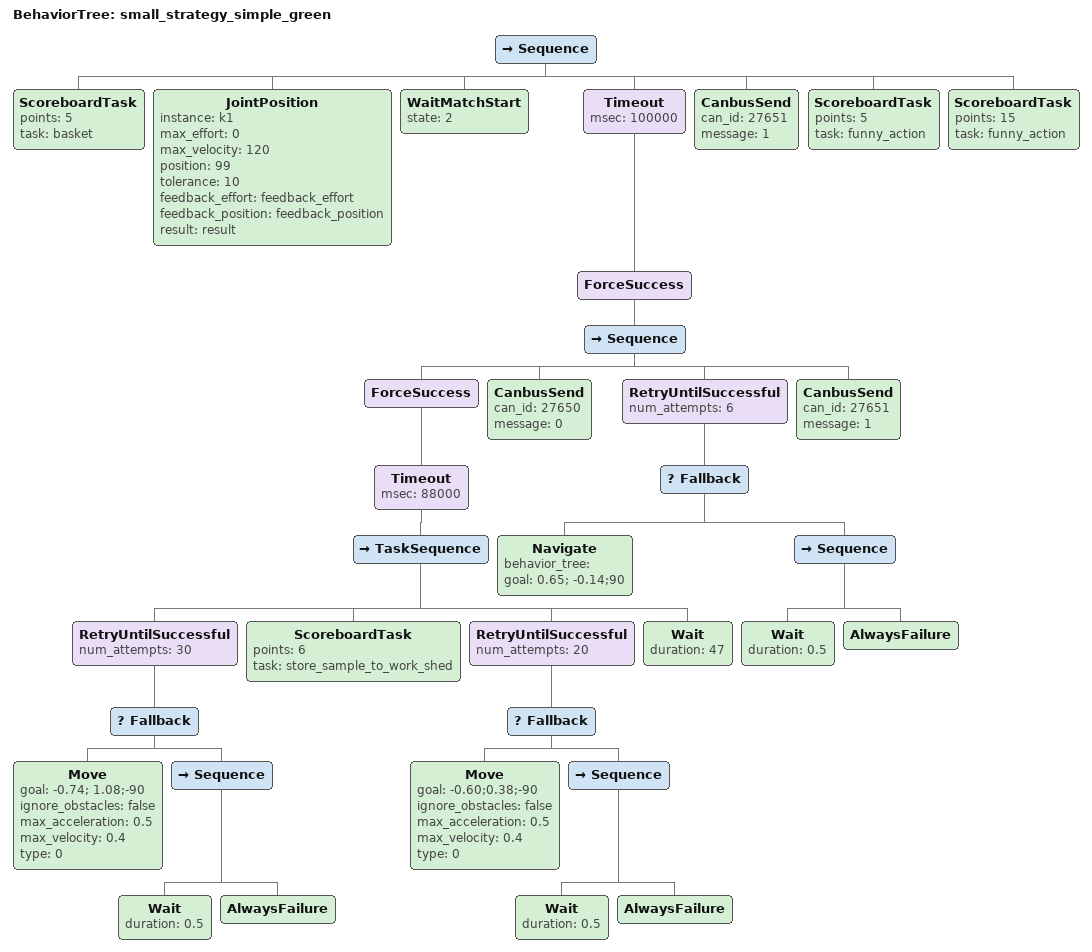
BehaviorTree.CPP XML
<?xml version="1.0" encoding="UTF-8"?>
<root BTCPP_format="4">
  <BehaviorTree ID="small_strategy_simple_green">
    <Sequence>
      <ScoreboardTask points="5"
                      task="basket"/>
      <JointPosition instance="k1"
                     max_effort="0"
                     max_velocity="120"
                     position="99"
                     tolerance="10"
                     feedback_effort="feedback_effort"
                     feedback_position="feedback_position"
                     result="result"/>
      <WaitMatchStart state="2"/>
      <Timeout msec="100000">
        <ForceSuccess>
          <Sequence>
            <ForceSuccess>
              <Timeout msec="88000">
                <TaskSequence>
                  <RetryUntilSuccessful num_attempts="30">
                    <Fallback>
                      <Move goal="-0.74; 1.08;-90"
                            ignore_obstacles="false"
                            max_acceleration="0.5"
                            max_velocity="0.4"
                            type="0"/>
                      <Sequence>
                        <Wait duration="0.5"/>
                        <AlwaysFailure/>
                      </Sequence>
                    </Fallback>
                  </RetryUntilSuccessful>
                  <ScoreboardTask points="6"
                                  task="store_sample_to_work_shed"/>
                  <RetryUntilSuccessful num_attempts="20">
                    <Fallback>
                      <Move goal="-0.60;0.38;-90"
                            ignore_obstacles="false"
                            max_acceleration="0.5"
                            max_velocity="0.4"
                            type="0"/>
                      <Sequence>
                        <Wait duration="0.5"/>
                        <AlwaysFailure/>
                      </Sequence>
                    </Fallback>
                  </RetryUntilSuccessful>
                  <Wait duration="47"/>
                </TaskSequence>
              </Timeout>
            </ForceSuccess>
            <CanbusSend can_id="27650"
                        message="0"/>
            <RetryUntilSuccessful num_attempts="6">
              <Fallback>
                <Navigate behavior_tree=""
                          goal="0.65; -0.14;90"/>
                <Sequence>
                  <Wait duration="0.5"/>
                  <AlwaysFailure/>
                </Sequence>
              </Fallback>
            </RetryUntilSuccessful>
            <CanbusSend can_id="27651"
                        message="1"/>
          </Sequence>
        </ForceSuccess>
      </Timeout>
      <CanbusSend can_id="27651"
                  message="1"/>
      <ScoreboardTask points="5"
                      task="funny_action"/>
      <ScoreboardTask points="15"
                      task="funny_action"/>
    </Sequence>
  </BehaviorTree>

</root>
